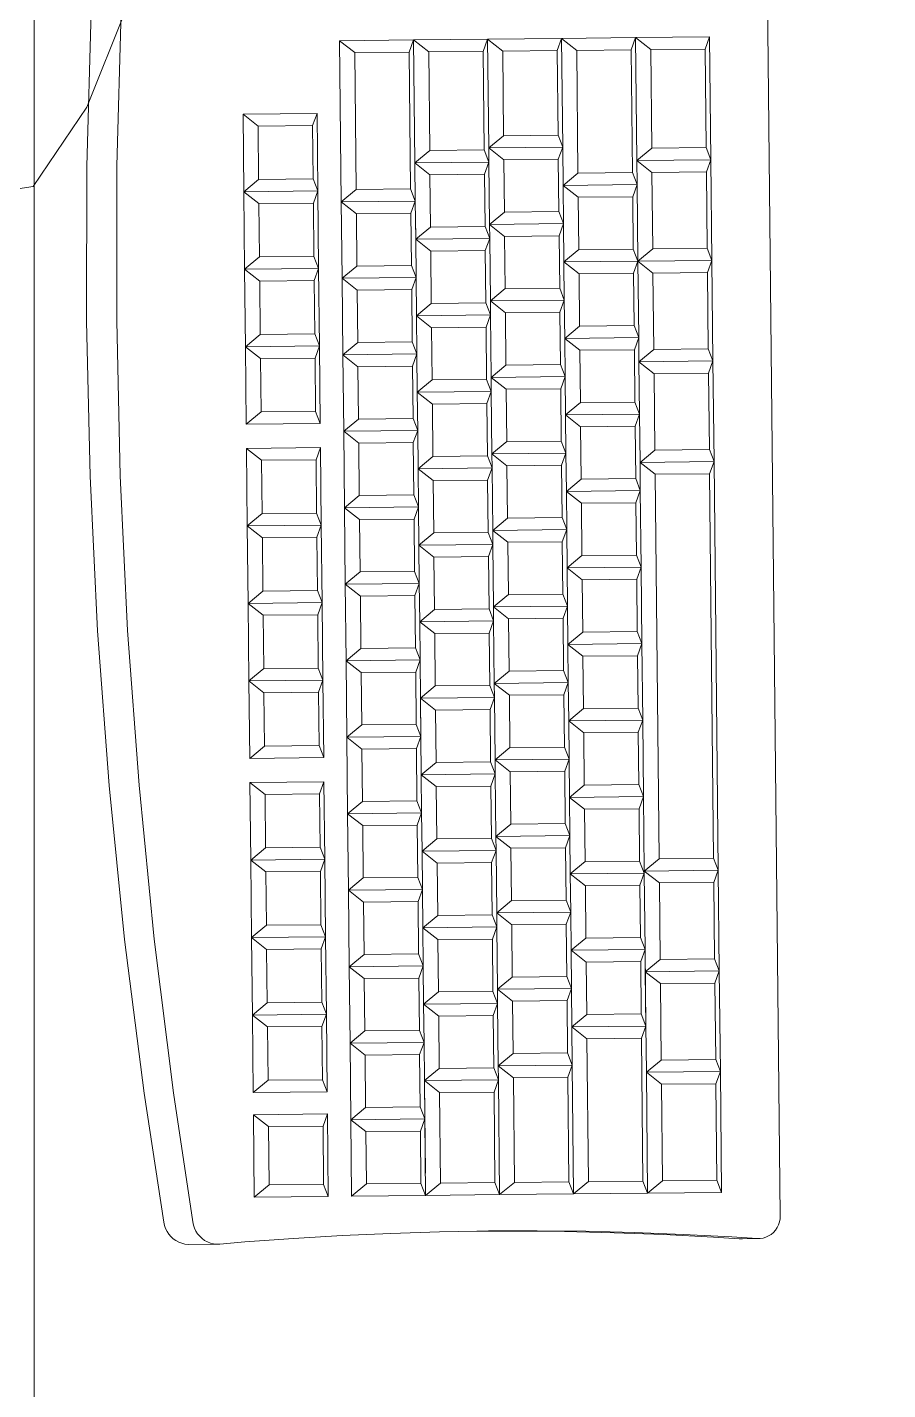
# Model space of a CAD drawing. Header units: metres. Extents: x -17 to 101, y 0 to 79.
# Drawn here: x 57.6278 to 57.8415, y 28.6921 to 29.0305 of the extents above; entities that cross this region are included whole.
import ezdxf

# ---------------------------------------------------------------- set-up
doc = ezdxf.new("R2010")
doc.units = ezdxf.units.M
doc.linetypes.add('HIDDEN2', pattern=[0.1875, 0.125, -0.0625])
doc.layers.add('Cotas varias El', color=253, linetype='Continuous', lineweight=13)
doc.layers.add('TOMACORRIENTE', color=5, linetype='HIDDEN2', lineweight=30)

msp = doc.modelspace()

# ---------------------------------------------------------------- linework, layer by layer
at = {"layer": 'Cotas varias El'}
for p, q in [((57.81483, 28.7353), (57.81017, 29.18328)), ((57.64259, 29.01066), (57.65227, 29.03484)), ((57.64259, 28.99601), (57.64367, 29.03448)), ((57.65009, 28.99609), (57.65114, 29.03456)), ((57.70539, 29.02718), (57.72376, 29.02737)), ((57.70539, 29.02718), (57.70913, 29.02422)), ((57.70539, 29.02718), (57.7058, 28.98718)), ((57.72376, 29.02737), (57.72267, 29.02436)), ((57.72376, 29.02737), (57.74214, 29.02756)), ((57.72376, 29.02737), (57.72751, 29.02441)), ((57.72408, 28.99687), (57.72376, 29.02737)), ((57.74214, 29.02756), (57.74105, 29.02455)), ((57.74214, 29.02756), (57.76052, 29.02775)), ((57.74214, 29.02756), (57.74588, 29.0246)), ((57.74242, 29.00056), (57.74214, 29.02756)), ((57.76052, 29.02775), (57.75942, 29.02474)), ((57.76052, 29.02775), (57.7789, 29.02795)), ((57.76052, 29.02775), (57.76426, 29.02479)), ((57.7608, 29.00076), (57.76052, 29.02775)), ((57.7789, 29.02795), (57.7778, 29.02493)), ((57.7789, 29.02795), (57.79727, 29.02814)), ((57.7789, 29.02795), (57.78264, 29.02498)), ((57.77921, 28.99745), (57.7789, 29.02795)), ((57.79727, 29.02814), (57.79618, 29.02512)), ((57.79727, 29.02814), (57.79759, 28.99764)), ((57.70913, 29.02422), (57.72267, 29.02436)), ((57.70913, 29.02422), (57.70948, 28.99022)), ((57.72267, 29.02436), (57.72302, 28.99036)), ((57.72751, 29.02441), (57.74105, 29.02455)), ((57.72751, 29.02441), (57.72776, 28.99991)), ((57.74105, 29.02455), (57.7413, 29.00005)), ((57.74588, 29.0246), (57.75942, 29.02474)), ((57.74588, 29.0246), (57.7461, 29.0036)), ((57.75942, 29.02474), (57.75964, 29.00374)), ((57.76426, 29.02479), (57.7778, 29.02493)), ((57.76426, 29.02479), (57.76458, 28.99429)), ((57.7778, 29.02493), (57.77812, 28.99444)), ((57.78264, 29.02498), (57.79618, 29.02512)), ((57.78264, 29.02498), (57.78289, 29.00049)), ((57.79618, 29.02512), (57.79643, 29.00063)), ((57.62931, 28.99101), (57.64259, 29.01066)), ((57.68139, 29.00893), (57.69977, 29.00912)), ((57.68139, 29.00893), (57.68514, 29.00597)), ((57.68139, 29.00893), (57.68159, 28.98968)), ((57.69977, 29.00912), (57.69868, 29.00611)), ((57.69977, 29.00912), (57.69997, 28.98987)), ((57.68514, 29.00597), (57.69868, 29.00611)), ((57.68514, 29.00597), (57.68527, 28.99272)), ((57.69868, 29.00611), (57.69881, 28.99286)), ((57.74242, 29.00056), (57.7461, 29.0036)), ((57.75964, 29.00374), (57.7461, 29.0036)), ((57.7608, 29.00076), (57.75964, 29.00374)), ((57.72408, 28.99687), (57.72776, 28.99991)), ((57.7413, 29.00005), (57.72776, 28.99991)), ((57.74246, 28.99706), (57.7413, 29.00005)), ((57.74242, 29.00056), (57.7608, 29.00076)), ((57.74242, 29.00056), (57.74616, 28.9976)), ((57.74246, 28.99706), (57.74242, 29.00056)), ((57.7608, 29.00076), (57.7597, 28.99774)), ((57.7609, 28.99126), (57.7608, 29.00076)), ((57.77921, 28.99745), (57.78289, 29.00049)), ((57.79643, 29.00063), (57.78289, 29.00049)), ((57.79759, 28.99764), (57.79643, 29.00063)), ((57.6425, 28.95752), (57.64259, 28.99601)), ((57.65001, 28.9576), (57.65009, 28.99609)), ((57.72408, 28.99687), (57.74246, 28.99706)), ((57.72408, 28.99687), (57.72782, 28.99391)), ((57.72408, 28.99687), (57.72418, 28.98737)), ((57.74246, 28.99706), (57.74136, 28.99405)), ((57.74262, 28.98157), (57.74246, 28.99706)), ((57.74616, 28.9976), (57.7597, 28.99774)), ((57.74616, 28.9976), (57.7463, 28.9846)), ((57.7597, 28.99774), (57.75984, 28.98474)), ((57.77921, 28.99745), (57.79759, 28.99764)), ((57.77921, 28.99745), (57.78295, 28.99449)), ((57.77921, 28.99745), (57.77927, 28.99145)), ((57.79759, 28.99764), (57.7965, 28.99463)), ((57.79759, 28.99764), (57.79785, 28.97264)), ((57.68159, 28.98968), (57.68527, 28.99272)), ((57.69881, 28.99286), (57.68527, 28.99272)), ((57.69997, 28.98987), (57.69881, 28.99286)), ((57.72782, 28.99391), (57.74136, 28.99405)), ((57.72782, 28.99391), (57.72796, 28.98091)), ((57.74136, 28.99405), (57.7415, 28.98105)), ((57.7609, 28.99126), (57.76458, 28.99429)), ((57.77812, 28.99444), (57.76458, 28.99429)), ((57.77927, 28.99145), (57.77812, 28.99444)), ((57.78295, 28.99449), (57.7965, 28.99463)), ((57.78295, 28.99449), (57.78315, 28.97549)), ((57.7965, 28.99463), (57.79669, 28.97563)), ((57.58558, 28.98408), (57.62931, 28.99101)), ((57.68159, 28.98968), (57.69997, 28.98987)), ((57.68159, 28.98968), (57.68534, 28.98672)), ((57.68159, 28.98968), (57.68179, 28.97043)), ((57.69997, 28.98987), (57.69888, 28.98686)), ((57.69997, 28.98987), (57.70017, 28.97062)), ((57.7058, 28.98718), (57.70948, 28.99022)), ((57.72302, 28.99036), (57.70948, 28.99022)), ((57.72418, 28.98737), (57.72302, 28.99036)), ((57.7609, 28.99126), (57.77927, 28.99145)), ((57.7609, 28.99126), (57.76464, 28.98829)), ((57.761, 28.98176), (57.7609, 28.99126)), ((57.77927, 28.99145), (57.77818, 28.98844)), ((57.77927, 28.99145), (57.77947, 28.97245)), ((57.68534, 28.98672), (57.69888, 28.98686)), ((57.68534, 28.98672), (57.68547, 28.97347)), ((57.69888, 28.98686), (57.69901, 28.97361)), ((57.7058, 28.98718), (57.72418, 28.98737)), ((57.7058, 28.98718), (57.70954, 28.98422)), ((57.7058, 28.98718), (57.706, 28.96818)), ((57.72418, 28.98737), (57.72309, 28.98436)), ((57.72418, 28.98737), (57.72428, 28.97787)), ((57.76464, 28.98829), (57.77818, 28.98844)), ((57.76464, 28.98829), (57.76477, 28.9753)), ((57.77818, 28.98844), (57.77832, 28.97544)), ((57.70954, 28.98422), (57.72309, 28.98436)), ((57.70954, 28.98422), (57.70968, 28.97122)), ((57.72309, 28.98436), (57.72322, 28.97136)), ((57.72422, 28.98337), (57.72428, 28.97787)), ((57.74262, 28.98157), (57.7463, 28.9846)), ((57.75984, 28.98474), (57.7463, 28.9846)), ((57.761, 28.98176), (57.75984, 28.98474)), ((57.72428, 28.97787), (57.72796, 28.98091)), ((57.7415, 28.98105), (57.72796, 28.98091)), ((57.74266, 28.97807), (57.7415, 28.98105)), ((57.74262, 28.98157), (57.761, 28.98176)), ((57.74262, 28.98157), (57.74636, 28.9786)), ((57.74262, 28.98157), (57.74266, 28.97807)), ((57.74636, 28.9786), (57.7599, 28.97875)), ((57.74636, 28.9786), (57.7465, 28.96561)), ((57.761, 28.98176), (57.7599, 28.97875)), ((57.7599, 28.97875), (57.76004, 28.96575)), ((57.761, 28.98176), (57.76109, 28.97226)), ((57.72428, 28.97787), (57.74266, 28.97807)), ((57.72428, 28.97787), (57.72802, 28.97491)), ((57.72428, 28.97787), (57.72438, 28.96838)), ((57.72428, 28.97787), (57.72428, 28.97737)), ((57.72802, 28.97491), (57.74156, 28.97505)), ((57.74266, 28.97807), (57.74156, 28.97505)), ((57.74156, 28.97505), (57.7417, 28.96205)), ((57.74282, 28.96257), (57.74266, 28.97807)), ((57.76109, 28.97226), (57.76477, 28.9753)), ((57.77832, 28.97544), (57.76477, 28.9753)), ((57.77947, 28.97245), (57.77832, 28.97544)), ((57.77947, 28.97245), (57.78315, 28.97549)), ((57.79669, 28.97563), (57.78315, 28.97549)), ((57.79785, 28.97264), (57.79669, 28.97563)), ((57.68179, 28.97043), (57.68547, 28.97347)), ((57.69901, 28.97361), (57.68547, 28.97347)), ((57.70017, 28.97062), (57.69901, 28.97361)), ((57.72802, 28.97491), (57.72816, 28.96191)), ((57.76109, 28.97226), (57.77947, 28.97245)), ((57.76109, 28.97226), (57.76484, 28.9693)), ((57.76109, 28.97226), (57.76119, 28.96276)), ((57.77947, 28.97245), (57.77838, 28.96944)), ((57.79785, 28.97264), (57.77947, 28.97245)), ((57.77947, 28.97245), (57.78321, 28.96949)), ((57.77967, 28.95345), (57.77947, 28.97245)), ((57.79785, 28.97264), (57.79675, 28.96963)), ((57.79785, 28.97264), (57.79811, 28.94764)), ((57.70017, 28.97062), (57.68179, 28.97043)), ((57.68179, 28.97043), (57.68554, 28.96747)), ((57.68179, 28.97043), (57.68199, 28.95118)), ((57.70017, 28.97062), (57.69908, 28.96761)), ((57.70017, 28.97062), (57.70037, 28.95137)), ((57.706, 28.96818), (57.70968, 28.97122)), ((57.72438, 28.96838), (57.706, 28.96818)), ((57.72322, 28.97136), (57.70968, 28.97122)), ((57.72438, 28.96838), (57.72322, 28.97136)), ((57.72438, 28.96838), (57.72328, 28.96536)), ((57.72448, 28.95888), (57.72438, 28.96838)), ((57.76484, 28.9693), (57.77838, 28.96944)), ((57.76484, 28.9693), (57.76497, 28.9563)), ((57.77838, 28.96944), (57.77851, 28.95644)), ((57.78321, 28.96949), (57.79675, 28.96963)), ((57.78321, 28.96949), (57.78341, 28.95049)), ((57.79675, 28.96963), (57.79695, 28.95063)), ((57.68554, 28.96747), (57.69908, 28.96761)), ((57.68554, 28.96747), (57.68567, 28.95422)), ((57.69908, 28.96761), (57.69921, 28.95436)), ((57.706, 28.96818), (57.70974, 28.96522)), ((57.706, 28.96818), (57.7062, 28.94919)), ((57.70974, 28.96522), (57.72328, 28.96536)), ((57.70974, 28.96522), (57.70988, 28.95222)), ((57.72328, 28.96536), (57.72342, 28.95236)), ((57.74282, 28.96257), (57.7465, 28.96561)), ((57.76004, 28.96575), (57.7465, 28.96561)), ((57.76119, 28.96276), (57.76004, 28.96575)), ((57.72448, 28.95888), (57.72816, 28.96191)), ((57.7417, 28.96205), (57.72816, 28.96191)), ((57.74285, 28.95907), (57.7417, 28.96205)), ((57.74282, 28.96257), (57.76119, 28.96276)), ((57.74282, 28.96257), (57.74656, 28.95961)), ((57.74285, 28.95907), (57.74282, 28.96257)), ((57.76119, 28.96276), (57.7601, 28.95975)), ((57.76119, 28.96276), (57.76129, 28.95326)), ((57.74285, 28.95907), (57.72448, 28.95888)), ((57.72448, 28.95888), (57.72822, 28.95591)), ((57.72448, 28.95888), (57.72457, 28.94938)), ((57.74285, 28.95907), (57.74176, 28.95606)), ((57.74301, 28.94357), (57.74285, 28.95907)), ((57.74656, 28.95961), (57.7601, 28.95975)), ((57.74656, 28.95961), (57.74669, 28.94661)), ((57.7601, 28.95975), (57.76023, 28.94675)), ((57.64339, 28.91905), (57.6425, 28.95752)), ((57.65089, 28.91912), (57.65001, 28.9576)), ((57.72822, 28.95591), (57.74176, 28.95606)), ((57.72822, 28.95591), (57.72835, 28.94292)), ((57.74176, 28.95606), (57.74189, 28.94306)), ((57.76129, 28.95326), (57.76497, 28.9563)), ((57.77851, 28.95644), (57.76497, 28.9563)), ((57.77967, 28.95345), (57.77851, 28.95644)), ((57.68199, 28.95118), (57.68567, 28.95422)), ((57.70037, 28.95137), (57.68199, 28.95118)), ((57.69921, 28.95436), (57.68567, 28.95422)), ((57.70037, 28.95137), (57.69921, 28.95436)), ((57.70037, 28.95137), (57.69928, 28.94836)), ((57.70037, 28.95137), (57.70057, 28.93213)), ((57.7062, 28.94919), (57.70988, 28.95222)), ((57.72342, 28.95236), (57.70988, 28.95222)), ((57.72457, 28.94938), (57.72342, 28.95236)), ((57.77967, 28.95345), (57.76129, 28.95326)), ((57.76129, 28.95326), (57.76503, 28.9503)), ((57.76139, 28.94376), (57.76129, 28.95326)), ((57.77967, 28.95345), (57.77858, 28.95044)), ((57.77967, 28.95345), (57.77973, 28.94745)), ((57.68199, 28.95118), (57.68574, 28.94822)), ((57.68199, 28.95118), (57.68219, 28.93193)), ((57.68574, 28.94822), (57.69928, 28.94836)), ((57.68574, 28.94822), (57.68587, 28.93497)), ((57.69928, 28.94836), (57.69941, 28.93511)), ((57.72457, 28.94938), (57.7062, 28.94919)), ((57.7062, 28.94919), (57.70994, 28.94622)), ((57.7062, 28.94919), (57.7064, 28.93019)), ((57.72457, 28.94938), (57.72348, 28.94636)), ((57.72467, 28.93988), (57.72457, 28.94938)), ((57.76503, 28.9503), (57.77858, 28.95044)), ((57.76503, 28.9503), (57.76517, 28.9373)), ((57.77858, 28.95044), (57.77871, 28.93744)), ((57.77973, 28.94745), (57.78341, 28.95049)), ((57.79695, 28.95063), (57.78341, 28.95049)), ((57.79811, 28.94764), (57.79695, 28.95063)), ((57.70994, 28.94622), (57.72348, 28.94636)), ((57.70994, 28.94622), (57.71007, 28.93322)), ((57.72348, 28.94636), (57.72362, 28.93337)), ((57.74301, 28.94357), (57.74669, 28.94661)), ((57.76023, 28.94675), (57.74669, 28.94661)), ((57.76139, 28.94376), (57.76023, 28.94675)), ((57.79811, 28.94764), (57.77973, 28.94745)), ((57.77973, 28.94745), (57.78347, 28.94449)), ((57.77973, 28.94745), (57.77987, 28.93445)), ((57.78347, 28.94449), (57.79701, 28.94463)), ((57.79811, 28.94764), (57.79701, 28.94463)), ((57.79701, 28.94463), (57.79721, 28.92563)), ((57.79811, 28.94764), (57.79837, 28.92264)), ((57.72467, 28.93988), (57.72835, 28.94292)), ((57.74189, 28.94306), (57.72835, 28.94292)), ((57.74305, 28.94007), (57.74189, 28.94306)), ((57.76139, 28.94376), (57.74301, 28.94357)), ((57.74301, 28.94357), (57.74676, 28.94061)), ((57.74305, 28.94007), (57.74301, 28.94357)), ((57.76139, 28.94376), (57.7603, 28.94075)), ((57.76139, 28.94376), (57.76149, 28.93426)), ((57.78347, 28.94449), (57.78367, 28.92549)), ((57.74305, 28.94007), (57.72467, 28.93988)), ((57.72467, 28.93988), (57.72842, 28.93692)), ((57.72467, 28.93988), (57.72477, 28.93038)), ((57.74305, 28.94007), (57.74196, 28.93706)), ((57.74321, 28.92457), (57.74305, 28.94007)), ((57.74676, 28.94061), (57.7603, 28.94075)), ((57.74676, 28.94061), (57.74689, 28.92761)), ((57.7603, 28.94075), (57.76043, 28.92775)), ((57.68219, 28.93193), (57.68587, 28.93497)), ((57.69941, 28.93511), (57.68587, 28.93497)), ((57.70057, 28.93213), (57.69941, 28.93511)), ((57.72842, 28.93692), (57.74196, 28.93706)), ((57.72842, 28.93692), (57.72855, 28.92392)), ((57.74196, 28.93706), (57.74209, 28.92406)), ((57.76149, 28.93426), (57.76517, 28.9373)), ((57.76149, 28.93426), (57.77987, 28.93445)), ((57.77871, 28.93744), (57.76517, 28.9373)), ((57.77987, 28.93445), (57.77871, 28.93744)), ((57.77987, 28.93445), (57.77877, 28.93144)), ((57.77987, 28.93445), (57.77999, 28.92245)), ((57.70057, 28.93213), (57.68219, 28.93193)), ((57.7064, 28.93019), (57.71007, 28.93322)), ((57.72362, 28.93337), (57.71007, 28.93322)), ((57.72477, 28.93038), (57.72362, 28.93337)), ((57.76149, 28.93426), (57.76523, 28.9313)), ((57.76159, 28.92476), (57.76149, 28.93426)), ((57.76523, 28.9313), (57.77877, 28.93144)), ((57.76523, 28.9313), (57.76537, 28.9183)), ((57.77877, 28.93144), (57.77891, 28.91844)), ((57.72477, 28.93038), (57.7064, 28.93019)), ((57.7064, 28.93019), (57.71014, 28.92723)), ((57.7064, 28.93019), (57.70659, 28.91119)), ((57.72477, 28.93038), (57.72368, 28.92737)), ((57.72487, 28.92088), (57.72477, 28.93038)), ((57.76043, 28.92775), (57.74689, 28.92761)), ((57.76159, 28.92476), (57.76043, 28.92775)), ((57.68226, 28.92594), (57.70063, 28.92613)), ((57.68226, 28.92594), (57.686, 28.92297)), ((57.68226, 28.92594), (57.68246, 28.90669)), ((57.70063, 28.92613), (57.69954, 28.92311)), ((57.70063, 28.92613), (57.70083, 28.90688)), ((57.71014, 28.92723), (57.72368, 28.92737)), ((57.71014, 28.92723), (57.71027, 28.91423)), ((57.72368, 28.92737), (57.72381, 28.91437)), ((57.74321, 28.92457), (57.74689, 28.92761)), ((57.74321, 28.92457), (57.76159, 28.92476)), ((57.74321, 28.92457), (57.74695, 28.92161)), ((57.74325, 28.92107), (57.74321, 28.92457)), ((57.76159, 28.92476), (57.76049, 28.92175)), ((57.76159, 28.92476), (57.76169, 28.91526)), ((57.77999, 28.92245), (57.78367, 28.92549)), ((57.79721, 28.92563), (57.78367, 28.92549)), ((57.79837, 28.92264), (57.79721, 28.92563)), ((57.686, 28.92297), (57.69954, 28.92311)), ((57.686, 28.92297), (57.68614, 28.90972)), ((57.69954, 28.92311), (57.69968, 28.90987)), ((57.72487, 28.92088), (57.72855, 28.92392)), ((57.72487, 28.92088), (57.74325, 28.92107)), ((57.74209, 28.92406), (57.72855, 28.92392)), ((57.74325, 28.92107), (57.74209, 28.92406)), ((57.74325, 28.92107), (57.74215, 28.91806)), ((57.74325, 28.92107), (57.74341, 28.90557)), ((57.74695, 28.92161), (57.76049, 28.92175)), ((57.74695, 28.92161), (57.74709, 28.90861)), ((57.76049, 28.92175), (57.76063, 28.90875)), ((57.79837, 28.92264), (57.77999, 28.92245)), ((57.77999, 28.92245), (57.78006, 28.91545)), ((57.77999, 28.92245), (57.78373, 28.91949)), ((57.79837, 28.92264), (57.79727, 28.91963)), ((57.79837, 28.92264), (57.79942, 28.82115)), ((57.64527, 28.8806), (57.64339, 28.91905)), ((57.65274, 28.88068), (57.65089, 28.91912)), ((57.72487, 28.92088), (57.72861, 28.91792)), ((57.72487, 28.92088), (57.72497, 28.91138)), ((57.72861, 28.91792), (57.74215, 28.91806)), ((57.72861, 28.91792), (57.72875, 28.90492)), ((57.74215, 28.91806), (57.74229, 28.90506)), ((57.76169, 28.91526), (57.76537, 28.9183)), ((57.77891, 28.91844), (57.76537, 28.9183)), ((57.78006, 28.91545), (57.77891, 28.91844)), ((57.78373, 28.91949), (57.79727, 28.91963)), ((57.78373, 28.91949), (57.78473, 28.82399)), ((57.79727, 28.91963), (57.79827, 28.82414)), ((57.70659, 28.91119), (57.71027, 28.91423)), ((57.72381, 28.91437), (57.71027, 28.91423)), ((57.72497, 28.91138), (57.72381, 28.91437)), ((57.76169, 28.91526), (57.78006, 28.91545)), ((57.76169, 28.91526), (57.76543, 28.9123)), ((57.76179, 28.90576), (57.76169, 28.91526)), ((57.78006, 28.91545), (57.77897, 28.91244)), ((57.78006, 28.91545), (57.78026, 28.89645)), ((57.70659, 28.91119), (57.72497, 28.91138)), ((57.70659, 28.91119), (57.71033, 28.90823)), ((57.70659, 28.91119), (57.70679, 28.89219)), ((57.72497, 28.91138), (57.72388, 28.90837)), ((57.72507, 28.90188), (57.72497, 28.91138)), ((57.76543, 28.9123), (57.77897, 28.91244)), ((57.76543, 28.9123), (57.76556, 28.8993)), ((57.77897, 28.91244), (57.77911, 28.89944)), ((57.68246, 28.90669), (57.68614, 28.90972)), ((57.69968, 28.90987), (57.68614, 28.90972)), ((57.70083, 28.90688), (57.69968, 28.90987)), ((57.71033, 28.90823), (57.72388, 28.90837)), ((57.71033, 28.90823), (57.71047, 28.89523)), ((57.72388, 28.90837), (57.72401, 28.89537)), ((57.74341, 28.90557), (57.74709, 28.90861)), ((57.76063, 28.90875), (57.74709, 28.90861)), ((57.76179, 28.90576), (57.76063, 28.90875)), ((57.68246, 28.90669), (57.70083, 28.90688)), ((57.68246, 28.90669), (57.6862, 28.90372)), ((57.68246, 28.90669), (57.68266, 28.88744)), ((57.70083, 28.90688), (57.69974, 28.90387)), ((57.70083, 28.90688), (57.70103, 28.88763)), ((57.72507, 28.90188), (57.72875, 28.90492)), ((57.74229, 28.90506), (57.72875, 28.90492)), ((57.74345, 28.90207), (57.74229, 28.90506)), ((57.76179, 28.90576), (57.74341, 28.90557)), ((57.74341, 28.90557), (57.74715, 28.90261)), ((57.74341, 28.90557), (57.74345, 28.90207)), ((57.74341, 28.90507), (57.74345, 28.90207)), ((57.76179, 28.90576), (57.76069, 28.90275)), ((57.76179, 28.90576), (57.76188, 28.89626)), ((57.6862, 28.90372), (57.69974, 28.90387)), ((57.6862, 28.90372), (57.68634, 28.89048)), ((57.69974, 28.90387), (57.69988, 28.89062)), ((57.74345, 28.90207), (57.72507, 28.90188)), ((57.72507, 28.90188), (57.72881, 28.89892)), ((57.72507, 28.90188), (57.72517, 28.89238)), ((57.74345, 28.90207), (57.74235, 28.89906)), ((57.74361, 28.88657), (57.74345, 28.90207)), ((57.74715, 28.90261), (57.76069, 28.90275)), ((57.74715, 28.90261), (57.74729, 28.88961)), ((57.76069, 28.90275), (57.76083, 28.88975)), ((57.72881, 28.89892), (57.74235, 28.89906)), ((57.72881, 28.89892), (57.72895, 28.88592)), ((57.74235, 28.89906), (57.74249, 28.88606)), ((57.76188, 28.89626), (57.76556, 28.8993)), ((57.77911, 28.89944), (57.76556, 28.8993)), ((57.78026, 28.89645), (57.77911, 28.89944)), ((57.70679, 28.89219), (57.71047, 28.89523)), ((57.72401, 28.89537), (57.71047, 28.89523)), ((57.72517, 28.89238), (57.72401, 28.89537)), ((57.76188, 28.89626), (57.78026, 28.89645)), ((57.76188, 28.89626), (57.76563, 28.8933)), ((57.76198, 28.88676), (57.76188, 28.89626)), ((57.78026, 28.89645), (57.77917, 28.89344)), ((57.78026, 28.89645), (57.78046, 28.87745)), ((57.68266, 28.88744), (57.68634, 28.89048)), ((57.69988, 28.89062), (57.68634, 28.89048)), ((57.70103, 28.88763), (57.69988, 28.89062)), ((57.70679, 28.89219), (57.72517, 28.89238)), ((57.70679, 28.89219), (57.71053, 28.88923)), ((57.70679, 28.89219), (57.70699, 28.87319)), ((57.72517, 28.89238), (57.72407, 28.88937)), ((57.72517, 28.89238), (57.72527, 28.88288)), ((57.76563, 28.8933), (57.77917, 28.89344)), ((57.76563, 28.8933), (57.76576, 28.8803)), ((57.77917, 28.89344), (57.7793, 28.88044)), ((57.70103, 28.88763), (57.68266, 28.88744)), ((57.68266, 28.88744), (57.6864, 28.88448)), ((57.68266, 28.88744), (57.68286, 28.86819)), ((57.70103, 28.88763), (57.69994, 28.88462)), ((57.70103, 28.88763), (57.70123, 28.86838)), ((57.71053, 28.88923), (57.72407, 28.88937)), ((57.71053, 28.88923), (57.71067, 28.87623)), ((57.72407, 28.88937), (57.72421, 28.87637)), ((57.74361, 28.88657), (57.74729, 28.88961)), ((57.76083, 28.88975), (57.74729, 28.88961)), ((57.76198, 28.88676), (57.76083, 28.88975)), ((57.6864, 28.88448), (57.69994, 28.88462)), ((57.6864, 28.88448), (57.68654, 28.87123)), ((57.69994, 28.88462), (57.70008, 28.87137)), ((57.72527, 28.88288), (57.72895, 28.88592)), ((57.74249, 28.88606), (57.72895, 28.88592)), ((57.74364, 28.88307), (57.74249, 28.88606)), ((57.74361, 28.88657), (57.76198, 28.88676)), ((57.74361, 28.88657), (57.74735, 28.88361)), ((57.74364, 28.88307), (57.74361, 28.88657)), ((57.74735, 28.88361), (57.76089, 28.88375)), ((57.76198, 28.88676), (57.76089, 28.88375)), ((57.76089, 28.88375), (57.76102, 28.87075)), ((57.76208, 28.87726), (57.76198, 28.88676)), ((57.64814, 28.84222), (57.64527, 28.8806)), ((57.65556, 28.8423), (57.65274, 28.88068)), ((57.72527, 28.88288), (57.74364, 28.88307)), ((57.72527, 28.88288), (57.72901, 28.87992)), ((57.72527, 28.88288), (57.72536, 28.87338)), ((57.74364, 28.88307), (57.74255, 28.88006)), ((57.7438, 28.86757), (57.74364, 28.88307)), ((57.74735, 28.88361), (57.74748, 28.87061)), ((57.76208, 28.87726), (57.76576, 28.8803)), ((57.7793, 28.88044), (57.76576, 28.8803)), ((57.78046, 28.87745), (57.7793, 28.88044)), ((57.72901, 28.87992), (57.74255, 28.88006)), ((57.72901, 28.87992), (57.72914, 28.86692)), ((57.74255, 28.88006), (57.74268, 28.86706)), ((57.76208, 28.87726), (57.78046, 28.87745)), ((57.76208, 28.87726), (57.76582, 28.8743)), ((57.76218, 28.86776), (57.76208, 28.87726)), ((57.78046, 28.87745), (57.77937, 28.87444)), ((57.78046, 28.87745), (57.78066, 28.85845)), ((57.70699, 28.87319), (57.71067, 28.87623)), ((57.72421, 28.87637), (57.71067, 28.87623)), ((57.72536, 28.87338), (57.72421, 28.87637)), ((57.76582, 28.8743), (57.77937, 28.87444)), ((57.76582, 28.8743), (57.76596, 28.8613)), ((57.77937, 28.87444), (57.7795, 28.86144)), ((57.68286, 28.86819), (57.68654, 28.87123)), ((57.70008, 28.87137), (57.68654, 28.87123)), ((57.70123, 28.86838), (57.70008, 28.87137)), ((57.70699, 28.87319), (57.72536, 28.87338)), ((57.70699, 28.87319), (57.71073, 28.87023)), ((57.70699, 28.87319), (57.70719, 28.85419)), ((57.71073, 28.87023), (57.72427, 28.87037)), ((57.71073, 28.87023), (57.71086, 28.85723)), ((57.72536, 28.87338), (57.72427, 28.87037)), ((57.72427, 28.87037), (57.72441, 28.85737)), ((57.72546, 28.86388), (57.72536, 28.87338)), ((57.7438, 28.86757), (57.74748, 28.87061)), ((57.76102, 28.87075), (57.74748, 28.87061)), ((57.76218, 28.86776), (57.76102, 28.87075)), ((57.68286, 28.86819), (57.70123, 28.86838)), ((57.68286, 28.86819), (57.6866, 28.86523)), ((57.68286, 28.86819), (57.68306, 28.84894)), ((57.70123, 28.86838), (57.70014, 28.86537)), ((57.70123, 28.86838), (57.70143, 28.84913)), ((57.72546, 28.86388), (57.72914, 28.86692)), ((57.74268, 28.86706), (57.72914, 28.86692)), ((57.74384, 28.86407), (57.74268, 28.86706)), ((57.7438, 28.86757), (57.76218, 28.86776)), ((57.7438, 28.86757), (57.74755, 28.86461)), ((57.7438, 28.86757), (57.74384, 28.86407)), ((57.76218, 28.86776), (57.76109, 28.86475)), ((57.76228, 28.85826), (57.76218, 28.86776)), ((57.6866, 28.86523), (57.70014, 28.86537)), ((57.6866, 28.86523), (57.68674, 28.85198)), ((57.70014, 28.86537), (57.70028, 28.85212)), ((57.72546, 28.86388), (57.74384, 28.86407)), ((57.72546, 28.86388), (57.72921, 28.86092)), ((57.72546, 28.86388), (57.72556, 28.85438)), ((57.72556, 28.85438), (57.72547, 28.86338)), ((57.74384, 28.86407), (57.74275, 28.86106)), ((57.74384, 28.86407), (57.744, 28.84857)), ((57.74755, 28.86461), (57.76109, 28.86475)), ((57.74755, 28.86461), (57.74768, 28.85161)), ((57.76109, 28.86475), (57.76122, 28.85175)), ((57.72921, 28.86092), (57.74275, 28.86106)), ((57.72921, 28.86092), (57.72934, 28.84792)), ((57.74275, 28.86106), (57.74288, 28.84806)), ((57.76228, 28.85826), (57.76596, 28.8613)), ((57.7795, 28.86144), (57.76596, 28.8613)), ((57.78066, 28.85845), (57.7795, 28.86144)), ((57.70719, 28.85419), (57.71086, 28.85723)), ((57.72441, 28.85737), (57.71086, 28.85723)), ((57.72556, 28.85438), (57.72441, 28.85737)), ((57.78066, 28.85845), (57.76228, 28.85826)), ((57.76228, 28.85826), (57.76602, 28.8553)), ((57.76238, 28.84876), (57.76228, 28.85826)), ((57.78066, 28.85845), (57.77956, 28.85544)), ((57.78066, 28.85845), (57.78085, 28.83946)), ((57.72556, 28.85438), (57.70719, 28.85419)), ((57.70719, 28.85419), (57.71093, 28.85123)), ((57.70719, 28.85419), (57.70738, 28.83519)), ((57.72556, 28.85438), (57.72447, 28.85137)), ((57.72566, 28.84488), (57.72556, 28.85438)), ((57.76602, 28.8553), (57.77956, 28.85544)), ((57.76602, 28.8553), (57.76616, 28.8423)), ((57.77956, 28.85544), (57.7797, 28.84244)), ((57.68306, 28.84894), (57.68674, 28.85198)), ((57.70028, 28.85212), (57.68674, 28.85198)), ((57.70143, 28.84913), (57.70028, 28.85212)), ((57.71093, 28.85123), (57.72447, 28.85137)), ((57.71093, 28.85123), (57.71106, 28.83823)), ((57.72447, 28.85137), (57.7246, 28.83837)), ((57.744, 28.84857), (57.74768, 28.85161)), ((57.76122, 28.85175), (57.74768, 28.85161)), ((57.76238, 28.84876), (57.76122, 28.85175)), ((57.70143, 28.84913), (57.68306, 28.84894)), ((57.72566, 28.84488), (57.72934, 28.84792)), ((57.74288, 28.84806), (57.72934, 28.84792)), ((57.74404, 28.84507), (57.74288, 28.84806)), ((57.744, 28.84857), (57.76238, 28.84876)), ((57.744, 28.84857), (57.74774, 28.84561)), ((57.74404, 28.84507), (57.744, 28.84857)), ((57.76238, 28.84876), (57.76128, 28.84575)), ((57.76238, 28.84876), (57.76248, 28.83926)), ((57.68312, 28.84294), (57.7015, 28.84313)), ((57.7015, 28.84313), (57.7004, 28.84012)), ((57.7015, 28.84313), (57.7017, 28.82388)), ((57.74404, 28.84507), (57.72566, 28.84488)), ((57.72566, 28.84488), (57.7294, 28.84192)), ((57.72576, 28.83538), (57.72566, 28.84488)), ((57.74404, 28.84507), (57.74294, 28.84206)), ((57.7442, 28.82957), (57.74404, 28.84507)), ((57.74774, 28.84561), (57.76128, 28.84575)), ((57.74774, 28.84561), (57.74788, 28.83261)), ((57.76128, 28.84575), (57.76142, 28.83275)), ((57.65199, 28.80393), (57.64814, 28.84222)), ((57.65935, 28.80401), (57.65556, 28.8423)), ((57.68312, 28.84294), (57.68686, 28.83998)), ((57.68312, 28.84294), (57.68332, 28.82369)), ((57.68686, 28.83998), (57.7004, 28.84012)), ((57.68686, 28.83998), (57.687, 28.82673)), ((57.7004, 28.84012), (57.70054, 28.82687)), ((57.7294, 28.84192), (57.74294, 28.84206)), ((57.7294, 28.84192), (57.72954, 28.82892)), ((57.74294, 28.84206), (57.74308, 28.82906)), ((57.76248, 28.83926), (57.76616, 28.8423)), ((57.7797, 28.84244), (57.76616, 28.8423)), ((57.78085, 28.83946), (57.7797, 28.84244)), ((57.70738, 28.83519), (57.71106, 28.83823)), ((57.7246, 28.83837), (57.71106, 28.83823)), ((57.72576, 28.83538), (57.7246, 28.83837)), ((57.78085, 28.83946), (57.76248, 28.83926)), ((57.76248, 28.83926), (57.76622, 28.8363)), ((57.76258, 28.82976), (57.76248, 28.83926)), ((57.76622, 28.8363), (57.77976, 28.83644)), ((57.76622, 28.8363), (57.76635, 28.8233)), ((57.78085, 28.83946), (57.77976, 28.83644)), ((57.77976, 28.83644), (57.7799, 28.82344)), ((57.78085, 28.83946), (57.78105, 28.82096)), ((57.72576, 28.83538), (57.70738, 28.83519)), ((57.70738, 28.83519), (57.71112, 28.83223)), ((57.70738, 28.83519), (57.70758, 28.81619)), ((57.72576, 28.83538), (57.72467, 28.83237)), ((57.72586, 28.82588), (57.72576, 28.83538)), ((57.71112, 28.83223), (57.72467, 28.83237)), ((57.71112, 28.83223), (57.71126, 28.81923)), ((57.72467, 28.83237), (57.7248, 28.81937)), ((57.7442, 28.82957), (57.74788, 28.83261)), ((57.76258, 28.82976), (57.7442, 28.82957)), ((57.7442, 28.82957), (57.74794, 28.82661)), ((57.74424, 28.82607), (57.7442, 28.82957)), ((57.76142, 28.83275), (57.74788, 28.83261)), ((57.76258, 28.82976), (57.76142, 28.83275)), ((57.76258, 28.82976), (57.76148, 28.82675)), ((57.76267, 28.82027), (57.76258, 28.82976)), ((57.68332, 28.82369), (57.687, 28.82673)), ((57.70054, 28.82687), (57.687, 28.82673)), ((57.7017, 28.82388), (57.70054, 28.82687)), ((57.72586, 28.82588), (57.72954, 28.82892)), ((57.74308, 28.82906), (57.72954, 28.82892)), ((57.74424, 28.82607), (57.74308, 28.82906)), ((57.74794, 28.82661), (57.76148, 28.82675)), ((57.74794, 28.82661), (57.74808, 28.81361)), ((57.76148, 28.82675), (57.76162, 28.81375)), ((57.68332, 28.82369), (57.7017, 28.82388)), ((57.68332, 28.82369), (57.68706, 28.82073)), ((57.68332, 28.82369), (57.68352, 28.80444)), ((57.7017, 28.82388), (57.7006, 28.82087)), ((57.7017, 28.82388), (57.7019, 28.80463)), ((57.72586, 28.82588), (57.74424, 28.82607)), ((57.72586, 28.82588), (57.7296, 28.82292)), ((57.72596, 28.81638), (57.72586, 28.82588)), ((57.7296, 28.82292), (57.74314, 28.82306)), ((57.7296, 28.82292), (57.72974, 28.80992)), ((57.74424, 28.82607), (57.74314, 28.82306)), ((57.74314, 28.82306), (57.74328, 28.81006)), ((57.74424, 28.82607), (57.7444, 28.81057)), ((57.76267, 28.82027), (57.76635, 28.8233)), ((57.7799, 28.82344), (57.76635, 28.8233)), ((57.78105, 28.82046), (57.7799, 28.82344)), ((57.78105, 28.82096), (57.78473, 28.82399)), ((57.78473, 28.82399), (57.79827, 28.82414)), ((57.79942, 28.82115), (57.79827, 28.82414)), ((57.68706, 28.82073), (57.7006, 28.82087)), ((57.68706, 28.82073), (57.6872, 28.80748)), ((57.7006, 28.82087), (57.70074, 28.80762)), ((57.76267, 28.82027), (57.78105, 28.82046)), ((57.76267, 28.82027), (57.76642, 28.8173)), ((57.76277, 28.81077), (57.76267, 28.82027)), ((57.78105, 28.82046), (57.77996, 28.81744)), ((57.78105, 28.82096), (57.79942, 28.82115)), ((57.78105, 28.82096), (57.78105, 28.82046)), ((57.78105, 28.82096), (57.78479, 28.818)), ((57.78105, 28.82046), (57.78125, 28.80146)), ((57.79942, 28.82115), (57.79833, 28.81814)), ((57.79942, 28.82115), (57.79968, 28.79615)), ((57.70758, 28.81619), (57.71126, 28.81923)), ((57.70758, 28.81619), (57.72596, 28.81638)), ((57.70758, 28.81619), (57.71132, 28.81323)), ((57.70758, 28.81619), (57.70778, 28.79719)), ((57.7248, 28.81937), (57.71126, 28.81923)), ((57.72596, 28.81638), (57.7248, 28.81937)), ((57.72596, 28.81638), (57.72486, 28.81337)), ((57.72606, 28.80688), (57.72596, 28.81638)), ((57.76642, 28.8173), (57.77996, 28.81744)), ((57.76642, 28.8173), (57.76655, 28.8043)), ((57.77996, 28.81744), (57.78009, 28.80445)), ((57.78479, 28.818), (57.79833, 28.81814)), ((57.78479, 28.818), (57.78499, 28.799)), ((57.79833, 28.81814), (57.79853, 28.79914)), ((57.71132, 28.81323), (57.72486, 28.81337)), ((57.71132, 28.81323), (57.71146, 28.80023)), ((57.72486, 28.81337), (57.725, 28.80037)), ((57.7444, 28.81057), (57.74808, 28.81361)), ((57.76162, 28.81375), (57.74808, 28.81361)), ((57.76277, 28.81077), (57.76162, 28.81375)), ((57.72606, 28.80688), (57.72974, 28.80992)), ((57.74328, 28.81006), (57.72974, 28.80992)), ((57.74443, 28.80708), (57.74328, 28.81006)), ((57.76277, 28.81077), (57.7444, 28.81057)), ((57.7444, 28.81057), (57.74814, 28.80761)), ((57.74443, 28.80708), (57.7444, 28.81057)), ((57.76277, 28.81077), (57.76168, 28.80775)), ((57.76287, 28.80127), (57.76277, 28.81077)), ((57.68352, 28.80444), (57.6872, 28.80748)), ((57.70074, 28.80762), (57.6872, 28.80748)), ((57.7019, 28.80463), (57.70074, 28.80762)), ((57.72606, 28.80688), (57.74443, 28.80708)), ((57.72606, 28.80688), (57.7298, 28.80392)), ((57.72615, 28.79738), (57.72606, 28.80688)), ((57.74443, 28.80708), (57.74334, 28.80406)), ((57.74459, 28.79158), (57.74443, 28.80708)), ((57.74814, 28.80761), (57.76168, 28.80775)), ((57.74814, 28.80761), (57.74827, 28.79461)), ((57.76168, 28.80775), (57.76181, 28.79476)), ((57.65683, 28.76576), (57.65199, 28.80393)), ((57.6641, 28.76583), (57.65935, 28.80401)), ((57.7019, 28.80463), (57.68352, 28.80444)), ((57.68352, 28.80444), (57.68726, 28.80148)), ((57.68352, 28.80444), (57.68372, 28.78519)), ((57.7019, 28.80463), (57.7008, 28.80162)), ((57.7019, 28.80463), (57.7021, 28.78538)), ((57.7298, 28.80392), (57.74334, 28.80406)), ((57.7298, 28.80392), (57.72993, 28.79092)), ((57.74334, 28.80406), (57.74347, 28.79106)), ((57.76287, 28.80127), (57.76655, 28.8043)), ((57.78009, 28.80445), (57.76655, 28.8043)), ((57.78125, 28.80146), (57.78009, 28.80445)), ((57.68726, 28.80148), (57.7008, 28.80162)), ((57.68726, 28.80148), (57.6874, 28.78823)), ((57.7008, 28.80162), (57.70094, 28.78837)), ((57.70778, 28.79719), (57.71146, 28.80023)), ((57.725, 28.80037), (57.71146, 28.80023)), ((57.72615, 28.79738), (57.725, 28.80037)), ((57.76287, 28.80127), (57.78125, 28.80146)), ((57.76287, 28.80127), (57.76661, 28.79831)), ((57.76297, 28.79177), (57.76287, 28.80127)), ((57.78125, 28.80146), (57.78016, 28.79845)), ((57.78125, 28.80146), (57.78131, 28.79596)), ((57.78125, 28.80146), (57.78145, 28.78246)), ((57.79853, 28.79914), (57.78499, 28.799)), ((57.79968, 28.79615), (57.79853, 28.79914)), ((57.70778, 28.79719), (57.72615, 28.79738)), ((57.70778, 28.79719), (57.71152, 28.79423)), ((57.70778, 28.79719), (57.70798, 28.77819)), ((57.72615, 28.79738), (57.72506, 28.79437)), ((57.72625, 28.78789), (57.72615, 28.79738)), ((57.76661, 28.79831), (57.78016, 28.79845)), ((57.76661, 28.79831), (57.76675, 28.78531)), ((57.78016, 28.79845), (57.78029, 28.78545)), ((57.78131, 28.79596), (57.78499, 28.799)), ((57.79968, 28.79615), (57.78131, 28.79596)), ((57.78131, 28.79596), (57.78505, 28.793)), ((57.78145, 28.78246), (57.78131, 28.79596)), ((57.79968, 28.79615), (57.79859, 28.79314)), ((57.79968, 28.79615), (57.79994, 28.77115)), ((57.71152, 28.79423), (57.72506, 28.79437)), ((57.71152, 28.79423), (57.71165, 28.78123)), ((57.72506, 28.79437), (57.7252, 28.78137)), ((57.74459, 28.79158), (57.74827, 28.79461)), ((57.76181, 28.79476), (57.74827, 28.79461)), ((57.76297, 28.79177), (57.76181, 28.79476)), ((57.78505, 28.793), (57.79859, 28.79314)), ((57.78505, 28.793), (57.78525, 28.774)), ((57.79859, 28.79314), (57.79879, 28.77414)), ((57.72625, 28.78789), (57.72993, 28.79092)), ((57.74347, 28.79106), (57.72993, 28.79092)), ((57.74463, 28.78808), (57.74347, 28.79106)), ((57.76297, 28.79177), (57.74459, 28.79158)), ((57.74459, 28.79158), (57.74834, 28.78861)), ((57.74463, 28.78808), (57.74459, 28.79158)), ((57.76297, 28.79177), (57.76188, 28.78876)), ((57.76307, 28.78227), (57.76297, 28.79177)), ((57.68372, 28.78519), (57.6874, 28.78823)), ((57.70094, 28.78837), (57.6874, 28.78823)), ((57.7021, 28.78538), (57.70094, 28.78837)), ((57.72625, 28.78789), (57.74463, 28.78808)), ((57.72625, 28.78789), (57.73, 28.78492)), ((57.72635, 28.77839), (57.72625, 28.78789)), ((57.74463, 28.78808), (57.74354, 28.78506)), ((57.74463, 28.78808), (57.74479, 28.77258)), ((57.74834, 28.78861), (57.76188, 28.78876)), ((57.74834, 28.78861), (57.74847, 28.77562)), ((57.76188, 28.78876), (57.76201, 28.77576)), ((57.68372, 28.78519), (57.7021, 28.78538)), ((57.68372, 28.78519), (57.68746, 28.78223)), ((57.68372, 28.78519), (57.68392, 28.76594)), ((57.68746, 28.78223), (57.701, 28.78237)), ((57.68746, 28.78223), (57.6876, 28.76898)), ((57.7021, 28.78538), (57.701, 28.78237)), ((57.701, 28.78237), (57.70114, 28.76912)), ((57.7021, 28.78538), (57.7023, 28.76613)), ((57.73, 28.78492), (57.74354, 28.78506)), ((57.73, 28.78492), (57.73013, 28.77192)), ((57.74354, 28.78506), (57.74367, 28.77207)), ((57.76307, 28.78227), (57.76675, 28.78531)), ((57.78145, 28.78246), (57.76307, 28.78227)), ((57.76307, 28.78227), (57.76681, 28.77931)), ((57.76317, 28.77277), (57.76307, 28.78227)), ((57.78029, 28.78545), (57.76675, 28.78531)), ((57.78145, 28.78246), (57.78029, 28.78545)), ((57.78145, 28.78246), (57.78035, 28.77945)), ((57.78145, 28.78246), (57.78157, 28.77096)), ((57.70798, 28.77819), (57.71165, 28.78123)), ((57.7252, 28.78137), (57.71165, 28.78123)), ((57.72635, 28.77839), (57.7252, 28.78137)), ((57.76681, 28.77931), (57.78035, 28.77945)), ((57.76681, 28.77931), (57.76718, 28.74381)), ((57.78035, 28.77945), (57.78072, 28.74395)), ((57.72635, 28.77839), (57.70798, 28.77819)), ((57.70798, 28.77819), (57.71172, 28.77523)), ((57.70798, 28.77819), (57.70817, 28.7592)), ((57.72635, 28.77839), (57.72526, 28.77537)), ((57.72645, 28.76889), (57.72635, 28.77839)), ((57.74479, 28.77258), (57.74847, 28.77562)), ((57.76201, 28.77576), (57.74847, 28.77562)), ((57.76317, 28.77277), (57.76201, 28.77576)), ((57.71172, 28.77523), (57.72526, 28.77537)), ((57.71172, 28.77523), (57.71185, 28.76223)), ((57.72526, 28.77537), (57.72539, 28.76237)), ((57.74367, 28.77207), (57.73013, 28.77192)), ((57.74483, 28.76908), (57.74367, 28.77207)), ((57.74479, 28.77258), (57.76317, 28.77277)), ((57.74479, 28.77258), (57.74853, 28.76962)), ((57.74479, 28.77258), (57.74483, 28.76908)), ((57.76317, 28.77277), (57.76207, 28.76976)), ((57.7635, 28.74077), (57.76317, 28.77277)), ((57.78157, 28.77096), (57.78525, 28.774)), ((57.79879, 28.77414), (57.78525, 28.774)), ((57.79994, 28.77115), (57.79879, 28.77414)), ((57.68392, 28.76594), (57.6876, 28.76898)), ((57.70114, 28.76912), (57.6876, 28.76898)), ((57.7023, 28.76613), (57.70114, 28.76912)), ((57.72645, 28.76889), (57.73013, 28.77192)), ((57.72645, 28.76889), (57.74483, 28.76908)), ((57.72645, 28.76889), (57.73019, 28.76592)), ((57.72655, 28.75939), (57.72645, 28.76889)), ((57.74483, 28.76908), (57.74373, 28.76607)), ((57.74483, 28.76908), (57.74512, 28.74058)), ((57.74853, 28.76962), (57.76207, 28.76976)), ((57.74853, 28.76962), (57.7488, 28.74362)), ((57.76207, 28.76976), (57.76234, 28.74376)), ((57.78157, 28.77096), (57.79994, 28.77115)), ((57.78157, 28.77096), (57.78531, 28.768)), ((57.78188, 28.74096), (57.78157, 28.77096)), ((57.79994, 28.77115), (57.79885, 28.76814)), ((57.79994, 28.77115), (57.80026, 28.74115)), ((57.66172, 28.73371), (57.65683, 28.76576)), ((57.66891, 28.73379), (57.6641, 28.76583)), ((57.7023, 28.76613), (57.68392, 28.76594)), ((57.72646, 28.76839), (57.72669, 28.74589)), ((57.73019, 28.76592), (57.74373, 28.76607)), ((57.73019, 28.76592), (57.73043, 28.74343)), ((57.74373, 28.76607), (57.74397, 28.74357)), ((57.78531, 28.768), (57.79885, 28.76814)), ((57.78531, 28.768), (57.78556, 28.744)), ((57.79885, 28.76814), (57.7991, 28.74414)), ((57.70817, 28.7592), (57.71185, 28.76223)), ((57.72539, 28.76237), (57.71185, 28.76223)), ((57.72655, 28.75939), (57.72539, 28.76237)), ((57.68398, 28.76044), (57.70235, 28.76064)), ((57.68398, 28.76044), (57.68772, 28.75748)), ((57.68398, 28.76044), (57.68419, 28.73995)), ((57.70235, 28.76064), (57.70126, 28.75762)), ((57.70257, 28.74014), (57.70235, 28.76064)), ((57.70817, 28.7592), (57.72655, 28.75939)), ((57.70817, 28.7592), (57.71191, 28.75623)), ((57.70817, 28.7592), (57.70837, 28.7402)), ((57.72655, 28.75939), (57.72546, 28.75638)), ((57.72655, 28.75939), (57.72675, 28.74039)), ((57.68772, 28.75748), (57.70126, 28.75762)), ((57.68772, 28.75748), (57.68787, 28.74298)), ((57.70126, 28.75762), (57.70141, 28.74312)), ((57.71191, 28.75623), (57.72546, 28.75638)), ((57.71191, 28.75623), (57.71205, 28.74323)), ((57.72546, 28.75638), (57.72559, 28.74338)), ((57.68419, 28.73995), (57.68787, 28.74298)), ((57.70141, 28.74312), (57.68787, 28.74298)), ((57.70257, 28.74014), (57.70141, 28.74312)), ((57.70837, 28.7402), (57.71205, 28.74323)), ((57.72559, 28.74338), (57.71205, 28.74323)), ((57.72675, 28.74039), (57.72559, 28.74338)), ((57.72675, 28.74039), (57.73043, 28.74343)), ((57.74397, 28.74357), (57.73043, 28.74343)), ((57.74512, 28.74058), (57.74397, 28.74357)), ((57.74512, 28.74058), (57.7488, 28.74362)), ((57.76234, 28.74376), (57.7488, 28.74362)), ((57.7635, 28.74077), (57.76234, 28.74376)), ((57.7635, 28.74077), (57.76718, 28.74381)), ((57.78072, 28.74395), (57.76718, 28.74381)), ((57.78188, 28.74096), (57.78072, 28.74395)), ((57.78188, 28.74096), (57.78556, 28.744)), ((57.7991, 28.74414), (57.78556, 28.744)), ((57.80026, 28.74115), (57.7991, 28.74414)), ((57.70257, 28.74014), (57.68419, 28.73995)), ((57.72675, 28.74039), (57.70837, 28.7402)), ((57.74512, 28.74058), (57.72675, 28.74039)), ((57.7635, 28.74077), (57.74512, 28.74058)), ((57.78188, 28.74096), (57.7635, 28.74077)), ((57.80026, 28.74115), (57.78188, 28.74096)), ((57.81483, 28.7353), (57.81478, 28.73454)), ((57.66172, 28.73371), (57.6619, 28.73292)), ((57.6619, 28.73292), (57.66216, 28.73216)), ((57.66216, 28.73216), (57.66252, 28.73144)), ((57.66252, 28.73144), (57.66296, 28.73076)), ((57.66891, 28.73379), (57.66907, 28.733)), ((57.66907, 28.733), (57.66934, 28.73223)), ((57.66934, 28.73223), (57.66969, 28.73151)), ((57.66969, 28.73151), (57.67012, 28.73084)), ((57.73021, 28.73134), (57.73947, 28.7315)), ((57.73947, 28.7315), (57.74232, 28.73155)), ((57.73947, 28.7315), (57.74892, 28.73153)), ((57.74232, 28.73155), (57.75442, 28.73159)), ((57.74892, 28.73153), (57.76126, 28.73141)), ((57.75442, 28.73159), (57.76652, 28.73147)), ((57.76126, 28.73141), (57.7736, 28.73112)), ((57.76652, 28.73147), (57.77862, 28.73118)), ((57.81364, 28.73176), (57.81314, 28.7312)), ((57.81406, 28.73239), (57.81364, 28.73176)), ((57.8144, 28.73307), (57.81406, 28.73239)), ((57.81464, 28.73379), (57.8144, 28.73307)), ((57.81478, 28.73454), (57.81464, 28.73379)), ((57.66296, 28.73076), (57.66349, 28.73015)), ((57.66349, 28.73015), (57.66408, 28.72961)), ((57.66408, 28.72961), (57.66473, 28.72915)), ((57.66473, 28.72915), (57.66544, 28.72877)), ((57.66544, 28.72877), (57.66619, 28.72849)), ((57.66619, 28.72849), (57.66696, 28.7283)), ((57.66696, 28.7283), (57.66776, 28.72821)), ((57.67482, 28.72828), (57.66776, 28.72821)), ((57.67012, 28.73084), (57.67063, 28.73023)), ((57.67063, 28.73023), (57.67122, 28.72969)), ((57.67122, 28.72969), (57.67186, 28.72922)), ((57.67186, 28.72922), (57.67255, 28.72885)), ((57.67255, 28.72885), (57.67328, 28.72856)), ((57.67328, 28.72856), (57.67404, 28.72837)), ((57.67404, 28.72837), (57.67482, 28.72828)), ((57.67482, 28.72828), (57.6756, 28.7283)), ((57.6756, 28.7283), (57.68187, 28.72884)), ((57.68187, 28.72884), (57.69394, 28.72971)), ((57.69394, 28.72971), (57.70602, 28.73042)), ((57.70602, 28.73042), (57.71812, 28.73096)), ((57.71812, 28.73096), (57.73021, 28.73134)), ((57.7736, 28.73112), (57.78593, 28.73067)), ((57.77862, 28.73118), (57.79072, 28.73072)), ((57.78593, 28.73067), (57.79826, 28.73005)), ((57.79072, 28.73072), (57.80281, 28.73009)), ((57.79826, 28.73005), (57.80465, 28.72964)), ((57.80281, 28.73009), (57.80908, 28.72968)), ((57.80541, 28.72964), (57.80465, 28.72964)), ((57.80908, 28.72968), (57.80541, 28.72964)), ((57.80982, 28.72969), (57.80908, 28.72968)), ((57.81055, 28.72979), (57.80982, 28.72969)), ((57.81126, 28.73), (57.81055, 28.72979)), ((57.81194, 28.73031), (57.81126, 28.73)), ((57.81257, 28.73071), (57.81194, 28.73031)), ((57.81314, 28.7312), (57.81257, 28.73071))]:
    msp.add_line(p, q, dxfattribs=at)
msp.add_lwpolyline([(58.22954, 29.42912), (58.22954, 27.92912), (57.62954, 27.92912), (57.62954, 29.42912)], close=True, dxfattribs=at)
at = {"layer": 'TOMACORRIENTE', "lineweight": 25}
msp.add_arc((57.56479, 29.97983), 2.49068, 266.02878, 348.93243, dxfattribs=at)

doc.saveas('drawing.dxf')
